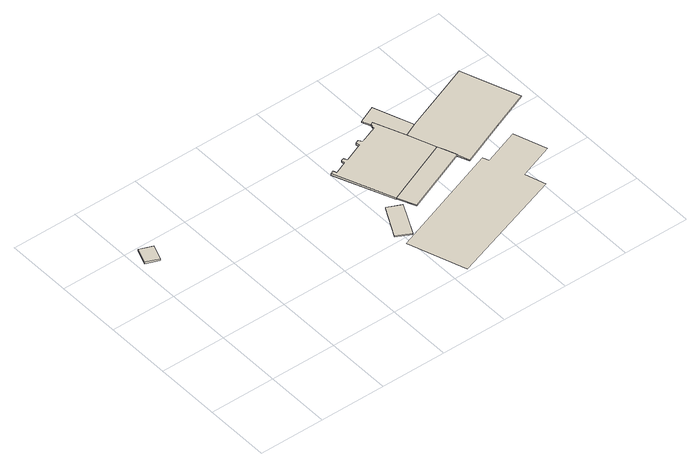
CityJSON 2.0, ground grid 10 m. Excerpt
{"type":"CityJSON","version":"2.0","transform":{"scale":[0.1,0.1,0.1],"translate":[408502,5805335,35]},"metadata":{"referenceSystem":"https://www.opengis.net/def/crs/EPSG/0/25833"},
"CityObjects":{
"building1":{"type":"Building","attributes":{"Gemeindeschluessel":"11000009","BezugspunktDach":"2200","function":"31001_2000","measuredHeight":0.202,"storeysAboveGround":1},"address":[{"country":"Germany","locality":"Berlin","thoroughfareNumber":"110 (7)","thoroughfareName":"Gosener Damm"}],"geometry":[{"type":"Solid","lod":"1","boundaries":[[[[0,1,2,3]],[[4,5,6,7]],[[4,7,3,2]],[[5,4,2,1]],[[6,5,1,0]],[[7,6,0,3]]]]}]},
"building2":{"type":"Building","attributes":{"Gemeindeschluessel":"11000009","BezugspunktDach":"2200","function":"51009_1610","measuredHeight":0.197,"storeysAboveGround":0},"address":[{"country":"Germany","locality":"Berlin"}],"geometry":[{"type":"Solid","lod":"1","boundaries":[[[[8,9,10,11]],[[12,13,14,15]],[[12,15,11,10]],[[13,12,10,9]],[[14,13,9,8]],[[15,14,8,11]]]]}]},
"building3":{"type":"Building","attributes":{"Gemeindeschluessel":"11000009","BezugspunktDach":"2200","function":"31001_1010","measuredHeight":0.312,"storeysAboveGround":1},"address":[{"country":"Germany","locality":"Berlin","thoroughfareNumber":"110","thoroughfareName":"Gosener Damm"}],"geometry":[{"type":"Solid","lod":"1","boundaries":[[[[16,17,18,19,20,21,22,23,24,25,26,27,28,29,30,31,32]],[[33,34,35,36,37,38,39,40,41,42,43,44,45,46,47,48,49]],[[33,49,32,31]],[[34,33,31,30]],[[35,34,30,29]],[[36,35,29,28]],[[37,36,28,27]],[[38,37,27,26]],[[39,38,26,25]],[[40,39,25,24]],[[41,40,24,23]],[[42,41,23,22]],[[43,42,22,21]],[[44,43,21,20]],[[45,44,20,19]],[[46,45,19,18]],[[47,46,18,17]],[[48,47,17,16]],[[49,48,16,32]]]]}]},
"building4":{"type":"Building","attributes":{"Gemeindeschluessel":"11000009","BezugspunktDach":"2200","function":"31001_2000","measuredHeight":0.16,"storeysAboveGround":1},"address":[{"country":"Germany","locality":"Berlin","thoroughfareNumber":"110 (1)","thoroughfareName":"Gosener Damm"}],"geometry":[{"type":"Solid","lod":"1","boundaries":[[[[50,51,52,17,16]],[[53,54,55,56,57]],[[53,57,16,17]],[[54,53,17,52]],[[55,54,52,51]],[[56,55,51,50]],[[57,56,50,16]]]]}]},
"building5":{"type":"Building","attributes":{"Gemeindeschluessel":"11000009","BezugspunktDach":"2200","function":"31001_2000","measuredHeight":0.06,"storeysAboveGround":1},"address":[{"country":"Germany","locality":"Berlin","thoroughfareNumber":"110 (4)","thoroughfareName":"Gosener Damm"}],"geometry":[{"type":"MultiSurface","lod":"1","boundaries":[[[58,59,60,61,62,63,64,65]]]}]},
"building6":{"type":"Building","attributes":{"Gemeindeschluessel":"11000009","BezugspunktDach":"2200","function":"51009_1610","measuredHeight":0.178,"storeysAboveGround":0},"address":[{"country":"Germany","locality":"Berlin"}],"geometry":[{"type":"Solid","lod":"1","boundaries":[[[[66,67,68,69,70,71]],[[72,73,46,45,44,74]],[[72,74,71,70]],[[73,72,70,69]],[[46,73,69,68]],[[45,46,68,67]],[[44,45,67,66]],[[74,44,66,71]]]]}]},
"building7":{"type":"Building","attributes":{"Gemeindeschluessel":"11000009","BezugspunktDach":"2200","function":"31001_2000","measuredHeight":0.214,"storeysAboveGround":1},"address":[{"country":"Germany","locality":"Berlin","thoroughfareNumber":"110 (3)","thoroughfareName":"Gosener Damm"}],"geometry":[{"type":"Solid","lod":"1","boundaries":[[[[75,76,77,78,79,80,81,82,69,68]],[[73,83,84,85,86,87,88,89,47,46]],[[73,46,68,69]],[[83,73,69,82]],[[84,83,82,81]],[[85,84,81,80]],[[86,85,80,79]],[[87,86,79,78]],[[88,87,78,77]],[[89,88,77,76]],[[47,89,76,75]],[[46,47,75,68]]]]}]}
},
"vertices":[
[30,264,4],[39,288,4],[19,296,4],[10,272,4],[19,296,1],[39,288,1],[30,264,1],[10,272,1],
[309,96,6],[334,146,6],[313,156,6],[288,107,6],[313,156,4],[334,146,4],[309,96,4],[288,107,4],
[336,162,5],[437,204,5],[421,246,5],[402,292,5],[398,290,5],[397,282,5],[370,272,5],[366,277,5],[361,275,5],[362,269,5],[333,257,5],[330,262,5],[326,261,5],[326,255,5],[307,247,5],[305,252,5],[300,250,5],[305,252,2],[307,247,2],[326,255,2],[326,261,2],[330,262,2],[333,257,2],[362,269,2],[361,275,2],[366,277,2],[370,272,2],[397,282,2],[398,290,2],[402,292,2],[421,246,2],[437,204,2],[336,162,2],[300,250,2],
[348,135,5],[448,176,5],[441,194,5],[437,204,3],[441,194,3],[448,176,3],[348,135,3],[336,162,3],
[324,4,1],[503,65,1],[493,96,1],[547,116,1],[530,165,1],[475,145,1],[471,154,1],[294,90,1],
[398,290,4],[402,292,4],[421,246,4],[442,256,4],[420,315,4],[393,303,4],[420,315,2],[442,256,2],[393,303,2],
[437,204,4],[441,194,4],[448,176,4],[455,159,4],[523,187,4],[582,211,4],[550,298,4],[527,289,4],[527,289,2],[550,298,2],[582,211,2],[523,187,2],[455,159,2],[448,176,2],[441,194,2]
]}
